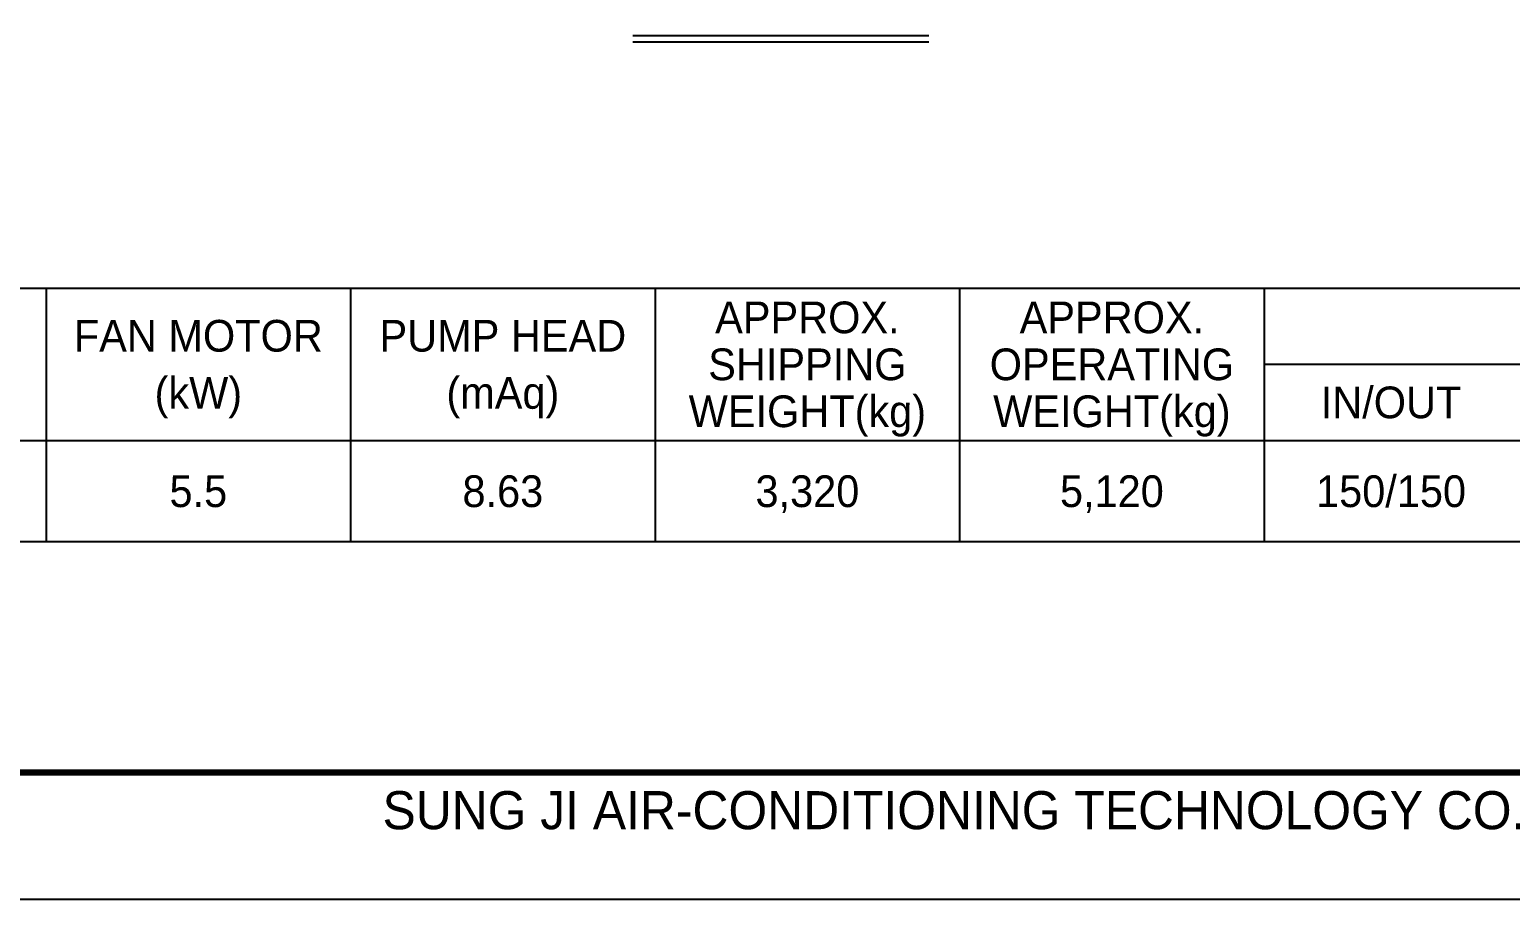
# Model space of a CAD drawing. Header units: millimetres. Extents: x 4773 to 34180, y 4671 to 25467.
# Drawn here: x 13291 to 21460, y 4671 to 9470 of the extents above; entities that cross this region are included whole.
import ezdxf
from ezdxf.enums import TextEntityAlignment as Align

# ---------------------------------------------------------------- set-up
doc = ezdxf.new("R2010")
doc.units = ezdxf.units.MM
for name, color, linetype in [('냉각탑_box', 1, 'Continuous'), ('냉각탑_form', 1, 'Continuous'), ('냉각탑_text', 3, 'Continuous')]:
    doc.layers.add(name, color=color, linetype=linetype)
doc.styles.add('돋움', font='Dotum.ttf')

# ---------------------------------------------------------------- blocks, each defined once
blk = doc.blocks.new('냉각탑form')
at = {"layer": 'Defpoints'}
blk.add_lwpolyline([(0, 297.07), (420.1, 297.07), (420.1, 0), (0, 0)], close=True, dxfattribs=at)
at = {"layer": '냉각탑_form', "const_width": 0.5}
blk.add_lwpolyline([(10, 287.07), (10, 10), (410.1, 10), (410.1, 287.07)], close=True, dxfattribs=at)
at = {"layer": '냉각탑_form', "style": '돋움'}
blk.add_text('SUNG JI AIR-CONDITIONING TECHNOLOGY CO. LTD', height=3.0007, dxfattribs=at).set_placement((149.5, 5.53))

msp = doc.modelspace()

# ---------------------------------------------------------------- linework, layer by layer
at = {"layer": '냉각탑_box'}
for p, q in [((16618.5, 9438.1), (18251.9, 9438.1)), ((16618.5, 9403.1), (18251.9, 9403.1)), ((13381.6, 8043.5), (13381.6, 6643.5)), ((13381.6, 8043.5), (13381.6, 6643.5)), ((15061.6, 8043.5), (15061.6, 6643.5)), ((15061.6, 8043.5), (15061.6, 6643.5)), ((16741.6, 8043.5), (16741.6, 6643.5)), ((16741.6, 8043.5), (16741.6, 6643.5)), ((18421.6, 8043.5), (18421.6, 6643.5)), ((18421.6, 8043.5), (18421.6, 6643.5)), ((20101.6, 8043.5), (20101.6, 6643.5)), ((20101.6, 8043.5), (20101.6, 6643.5)), ((20101.6, 7623.5), (25491.6, 7623.5)), ((20101.6, 7623.5), (25491.6, 7623.5)), ((10441.6, 7203.5), (25491.6, 7203.5)), ((10441.6, 7203.5), (25491.6, 7203.5))]:
    msp.add_line(p, q, dxfattribs=at)
msp.add_lwpolyline([(10441.6, 8043.5), (25491.6, 8043.5), (25491.6, 6643.5), (10441.6, 6643.5)], close=True, dxfattribs=at)
msp.add_lwpolyline([(10441.6, 8043.5), (25491.6, 8043.5), (25491.6, 6643.5), (10441.6, 6643.5)], close=True, dxfattribs=at)

# ---------------------------------------------------------------- block references
at = {"layer": '냉각탑_form', "xscale": 70, "yscale": 70, "zscale": 70}
msp.add_blockref('냉각탑form', (4772.9, 4671.5), dxfattribs=at)

# ---------------------------------------------------------------- texts
at = {"layer": '냉각탑_text', "style": '돋움'}
for s, p in [('APPROX.', (17581.6, 7882.5)), ('APPROX.', (17581.6, 7882.5)), ('APPROX.', (19261.6, 7882.5)), ('APPROX.', (19261.6, 7882.5)), ('FAN MOTOR', (14221.6, 7781)), ('FAN MOTOR', (14221.6, 7781)), ('PUMP HEAD', (15901.6, 7781)), ('PUMP HEAD', (15901.6, 7781)), ('SHIPPING', (17581.6, 7623.5)), ('SHIPPING', (17581.6, 7623.5)), ('OPERATING', (19261.6, 7623.5)), ('OPERATING', (19261.6, 7623.5)), ('(kW)', (14221.6, 7466)), ('(kW)', (14221.6, 7466)), ('(mAq)', (15901.6, 7466)), ('(mAq)', (15901.6, 7466)), ('WEIGHT(kg)', (17581.6, 7364.5)), ('WEIGHT(kg)', (17581.6, 7364.5)), ('WEIGHT(kg)', (19261.6, 7364.5)), ('WEIGHT(kg)', (19261.6, 7364.5)), ('IN/OUT', (20801.6, 7413.5)), ('IN/OUT', (20801.6, 7413.5)), ('5.5', (14221.6, 6923.5)), ('8.63', (15901.6, 6923.5)), ('3,320', (17581.6, 6923.5)), ('5,120', (19261.6, 6923.5)), ('150/150', (20801.6, 6923.5))]:
    msp.add_text(s, height=175, dxfattribs=at).set_placement(p, align=Align.MIDDLE_CENTER)

doc.saveas('drawing.dxf')
